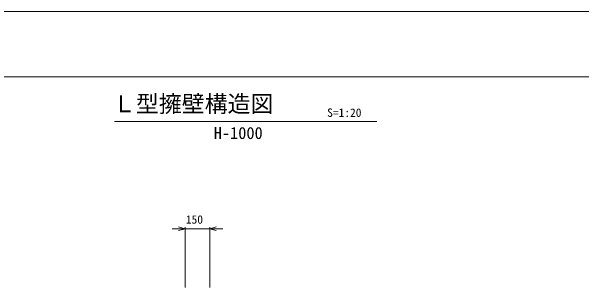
# Model space of a CAD drawing. Units: millimetres, scale not verified, with parts at other scales. Extents: x 748 to 253048, y 13754 to 73154.
# Drawn here: x 10895 to 28319, y 64717 to 73154 of the extents above; entities that cross this region are included whole.
import ezdxf
from ezdxf.enums import TextEntityAlignment as Align

# ---------------------------------------------------------------- set-up
doc = ezdxf.new("R2010")
doc.units = ezdxf.units.MM
doc.header["$LTSCALE"] = 300
for name, color, linetype, lineweight in [('0_2', 1, 'Continuous', 18), ('D-STR-DIM', 7, 'Continuous', 18), ('D-TTL(外枠）', 2, 'Continuous', 18), ('D-TTL-LINE', 7, 'Continuous', 18), ('DEFPOINTS_3', 7, 'Continuous', 18)]:
    doc.layers.add(name, color=color, linetype=linetype, lineweight=lineweight)
doc.layers.add('D-TTL-TXT', color=1, linetype='Continuous')
doc.styles.add('ＭＳ ゴシック', font='')
doc.styles.get('ＭＳ ゴシック').set_extended_font_data('MS Gothic')

msp = doc.modelspace()

# ---------------------------------------------------------------- linework, layer by layer
at = {"layer": '0_2'}
for p, q in [((16005.3, 66570.3), (16205.3, 66516.7)), ((16955.3, 66516.7), (17155.3, 66570.3)), ((16205.3, 66516.7), (16005.3, 66463.1)), ((16205.3, 66516.7), (16005.3, 66516.7)), ((17155.3, 66463.1), (16955.3, 66516.7)), ((16955.3, 66516.7), (17155.3, 66516.7))]:
    msp.add_line(p, q, dxfattribs=at)
at = {"layer": 'D-STR-DIM'}
for p, q in [((16205.3, 64716.7), (16205.3, 66566.7)), ((16955.3, 64716.7), (16955.3, 66566.7)), ((16005.3, 66516.7), (15805.3, 66516.7)), ((16205.3, 66516.7), (16955.3, 66516.7)), ((17155.3, 66516.7), (17355.3, 66516.7))]:
    msp.add_line(p, q, dxfattribs=at)
at = {"layer": 'D-TTL(外枠）'}
msp.add_line((3047.6, 71153.7), (82547.6, 71153.7), dxfattribs=at)
at = {"layer": 'D-TTL-LINE'}
msp.add_line((14045.7, 69791.4), (22065, 69791.4), dxfattribs=at)
at = {"layer": 'DEFPOINTS_3'}
msp.add_line((747.6, 73153.7), (84847.6, 73153.7), dxfattribs=at)

# ---------------------------------------------------------------- texts
at = {"layer": 'D-STR-DIM', "color": 1, "style": 'ＭＳ ゴシック'}
msp.add_text('150', height=256.6, dxfattribs=at).set_placement((16225.9, 66591.7), align=Align.BOTTOM_LEFT)
at = {"layer": 'D-TTL-TXT', "style": 'ＭＳ ゴシック'}
for s, height, p in [('Ｌ型擁壁構造図', 513.2, (14001.3, 69919.3)), ('S=1:20', 256.6, (20545.6, 69855.3)), ('H-1000', 366.6, (17078.7, 69146))]:
    msp.add_text(s, height=height, dxfattribs=at).set_placement(p, align=Align.BOTTOM_LEFT)

doc.saveas('drawing.dxf')
